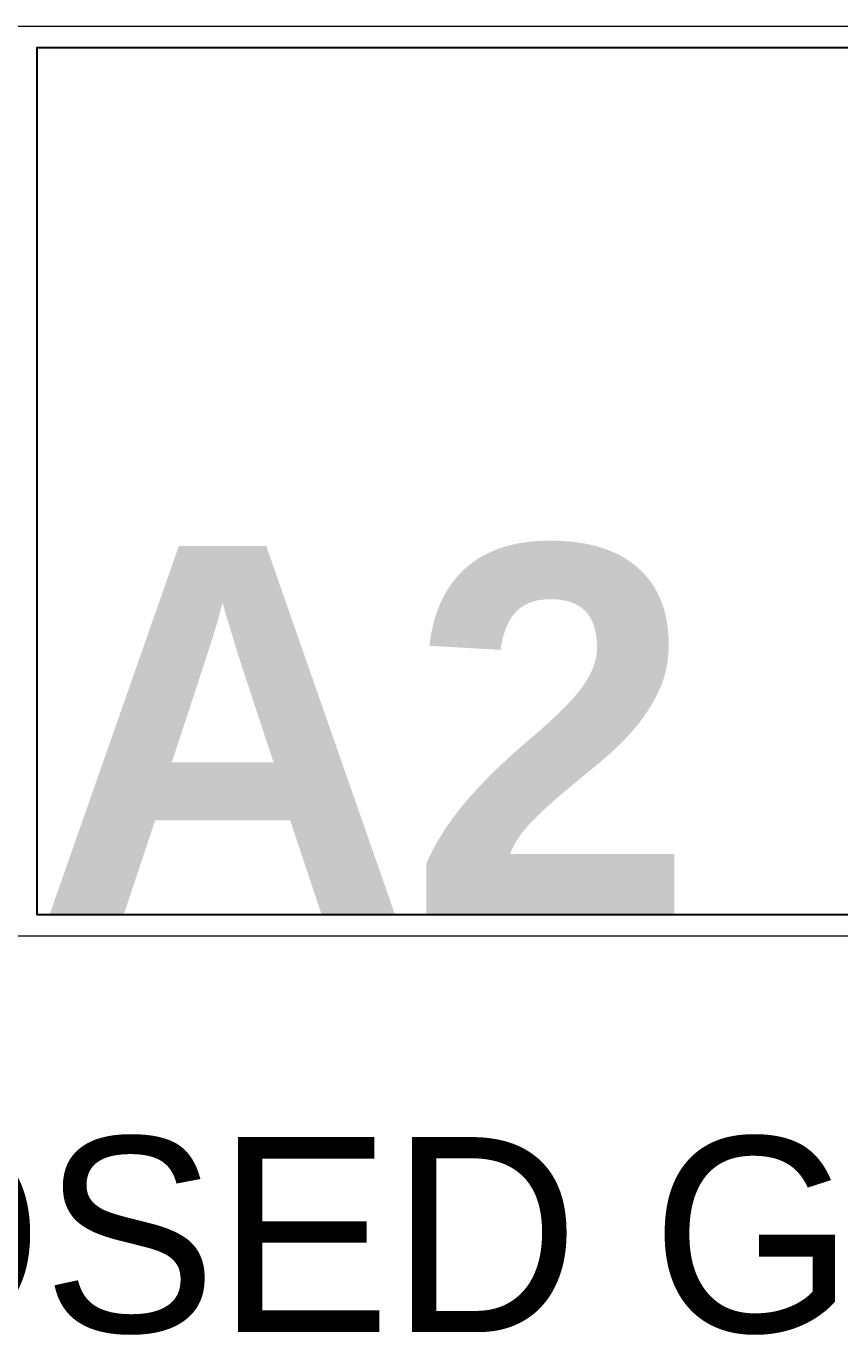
# Model space of a CAD drawing. Header units: millimetres. Extents: x 6670 to 127750, y 41694 to 79093.
# Drawn here: x 108778 to 109154, y 60340 to 60944 of the extents above; entities that cross this region are included whole.
import ezdxf
from ezdxf.enums import TextEntityAlignment as Align

# ---------------------------------------------------------------- set-up
doc = ezdxf.new("R2018")
doc.units = ezdxf.units.MM
doc.header["$LTSCALE"] = 1000
doc.layers.add('I-Z_20_10_90-TEXT', color=7, linetype='Continuous', lineweight=13)
doc.styles.add('1.7mm BOLD', font='HelveticaNowDisplay-Bold.ttf', dxfattribs={"height": 1.7})
doc.styles.add('5.0mm BOLD', font='HelveticaNowDisplay-Bold.ttf', dxfattribs={"height": 5})
doc.styles.get("Standard").update_dxf_attribs({"font": 'arial.ttf'})

# ---------------------------------------------------------------- blocks, each defined once
blk = doc.blocks.new('TITLEBLOCK_A1')
at = {"layer": 'I-Z_20_10_90-TEXT', "color": 0, "linetype": 'ByBlock', "lineweight": -2, "transparency": 16777216, "style": '5.0mm BOLD'}
blk.add_attdef('SHEETNUMBER', text='', height=10, dxfattribs=at).set_placement((775.99, 37.5), align=Align.TOP_LEFT)
blk = doc.blocks.new('TITLEBLOCK_A2')
at = {"color": 0, "linetype": 'ByBlock', "lineweight": 0, "transparency": 16777216}
blk.add_lwpolyline([(0, 420), (593.99, 420), (593.99, 0), (0, 0)], close=True, dxfattribs=at)
at = {"color": 0, "linetype": 'ByBlock', "lineweight": -2, "transparency": 16777216}
blk.add_lwpolyline([(20, 10), (583.99, 10), (583.99, 410), (20, 410)], close=True, dxfattribs=at)
at = {"layer": 'Defpoints', "transparency": 33554457, "insert": (20, 10), "char_height": 170, "width": 463.9941, "attachment_point": 7, "line_spacing_factor": 1.05, "style": '1.7mm BOLD'}
blk.add_mtext('A2', dxfattribs=at)
at = {"layer": 'I-Z_20_10_90-TEXT', "lineweight": 30, "flags": 104}
for tag, height, p in [('DRAWNBY', 2.5, (488.99, 88.75)), ('REVIEWEDBY', 2.5, (538.99, 88.75)), ('DRAWINGTITLE', 5, (488.99, 71.25)), ('REVISIONNUMBER', 2.5, (488.99, 40.62)), ('SCALEATSHEETSIZE', 2.5, (538.99, 40.62)), ('ISSUEDATE', 5, (488.99, 27.5)), ('SHEETNUMBER', 10, (538.99, 27.5))]:
    blk.add_attdef(tag, text='', height=height, dxfattribs=at).set_placement(p, align=Align.TOP_LEFT)

msp = doc.modelspace()

# ---------------------------------------------------------------- block references
ref = msp.add_blockref('TITLEBLOCK_A1', (107625.39, 60349.69))
lines = msp.add_mtext('PROPOSED GROUND FLOOR PLAN', dxfattribs={"layer": 'I-Z_20_10_90-TEXT', "insert": (108351.38, 60430.94), "char_height": 90, "attachment_point": 1})
ref.add_attrib('DRAWINGTITLE', '', (108351.38, 60430.94), dxfattribs={"flags": 104}).embed_mtext(lines)
msp.add_blockref('TITLEBLOCK_A2', (108763.38, 60523.69))

doc.saveas('drawing.dxf')
